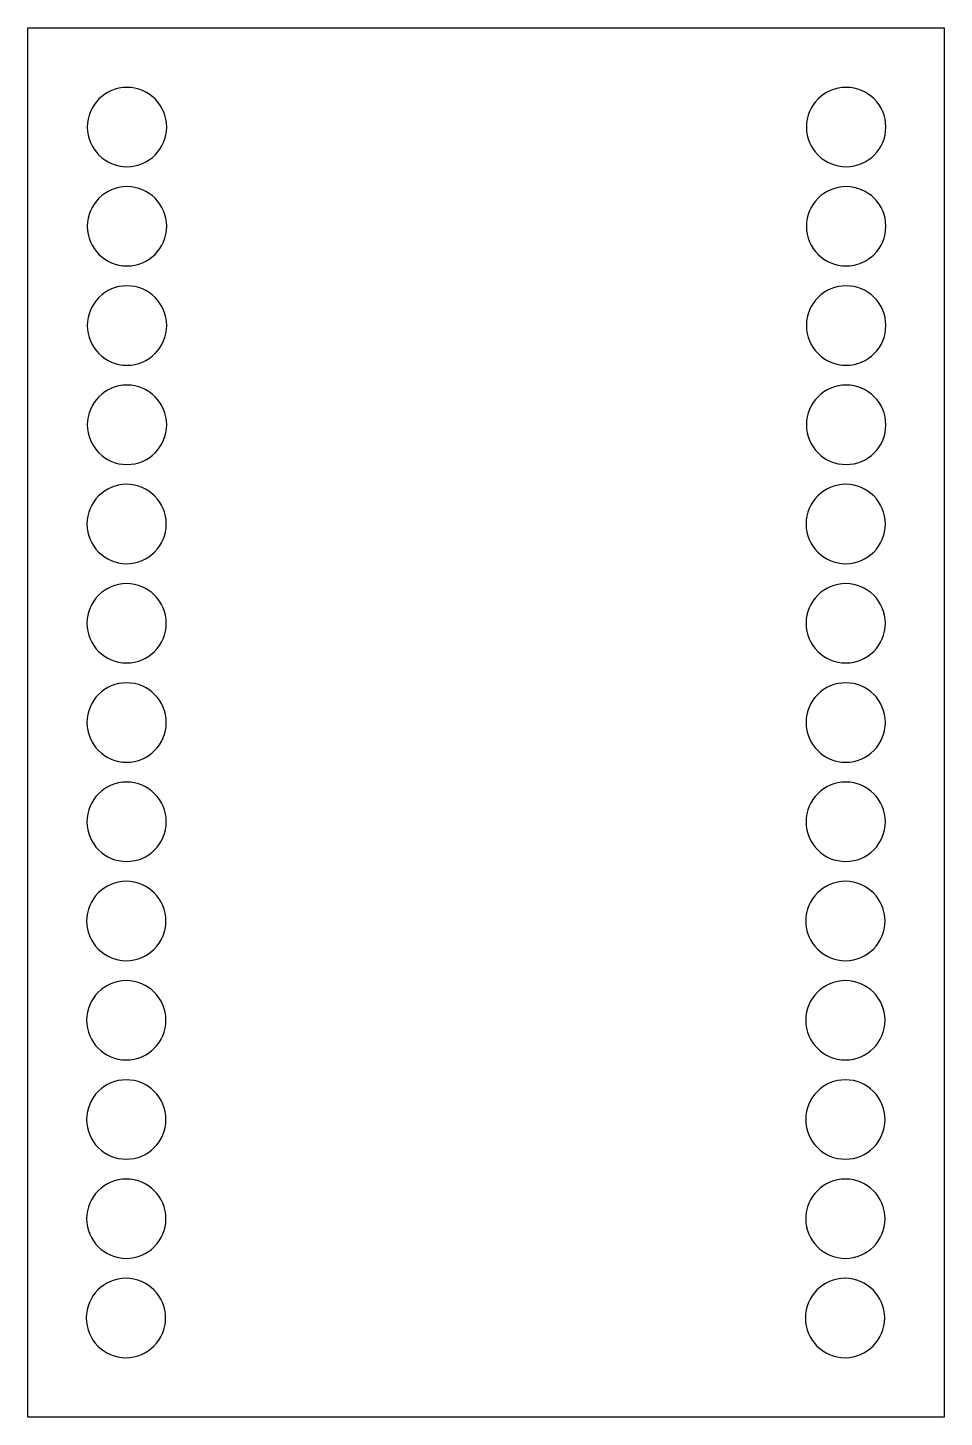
# Model space of a CAD drawing. Header units: millimetres. Extents: x -23.8 to -5.3, y 15.3 to 43.3.
import ezdxf

# ---------------------------------------------------------------- set-up
doc = ezdxf.new("R2010")
doc.units = ezdxf.units.MM

msp = doc.modelspace()

# ---------------------------------------------------------------- linework, layer by layer
at = {"extrusion": (0, 0, -1)}
for p, q in [((-23.769, 41.301), (-23.769, 43.301)), ((-5.291, 17.301), (-5.291, 15.301))]:
    msp.add_line(p, q, dxfattribs=at)
msp.add_lwpolyline([(23.769, 43.301), (5.291, 43.301), (5.291, 15.301), (23.769, 15.301)], close=True, dxfattribs=at)
for centre in [(21.769, 41.301), (7.269, 41.301), (21.769, 39.301), (7.269, 39.301), (21.769, 37.301), (7.269, 37.301), (21.769, 35.301), (7.269, 35.301), (21.777, 33.301), (7.277, 33.301), (21.777, 31.301), (7.277, 31.301), (21.777, 29.301), (7.277, 29.301), (21.777, 27.301), (7.277, 27.301), (21.784, 25.301), (7.284, 25.301), (21.784, 23.301), (7.284, 23.301), (21.784, 21.301), (7.284, 21.301), (21.784, 19.301), (7.284, 19.301), (21.791, 17.301), (7.291, 17.301)]:
    msp.add_circle(centre, 0.8, dxfattribs=at)

doc.saveas('drawing.dxf')
